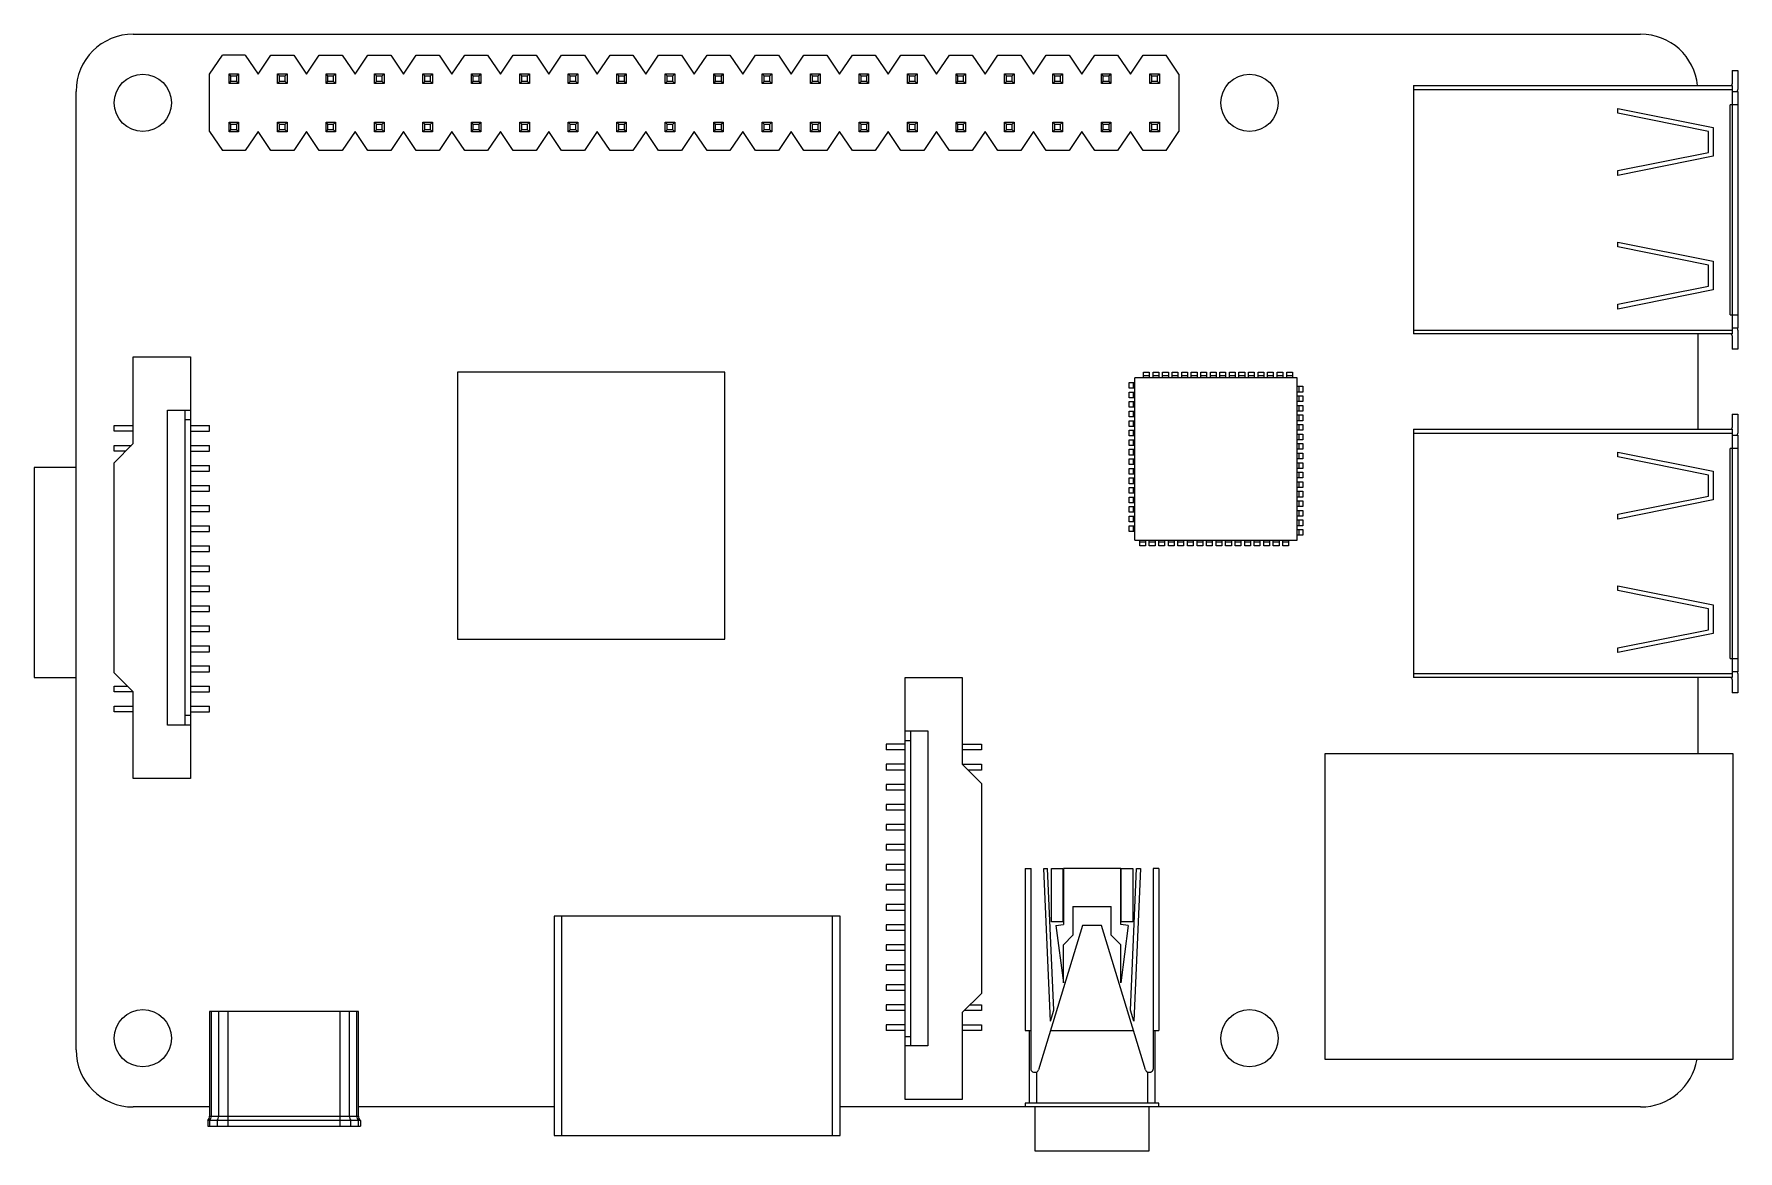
# Model space of a CAD drawing. Header units: millimetres. Extents: x -5.7 to 83.6, y -5.9 to 52.6.
import ezdxf

# ---------------------------------------------------------------- set-up
doc = ezdxf.new("R2010")
doc.units = ezdxf.units.MM

msp = doc.modelspace()

# ---------------------------------------------------------------- linework, layer by layer
at = {"color": 7, "linetype": 'Continuous', "lineweight": 15}
for p, q in [((-0.5, 52.6), (78.5, 52.6)), ((3.5, 50.5), (4.17, 51.5)), ((5.37, 51.5), (4.17, 51.5)), ((5.37, 51.5), (6.04, 50.5)), ((6.04, 50.5), (6.71, 51.5)), ((6.71, 51.5), (7.91, 51.5)), ((7.91, 51.5), (8.58, 50.5)), ((8.58, 50.5), (9.25, 51.5)), ((9.25, 51.5), (10.45, 51.5)), ((10.45, 51.5), (11.12, 50.5)), ((11.12, 50.5), (11.79, 51.5)), ((11.79, 51.5), (12.99, 51.5)), ((12.99, 51.5), (13.66, 50.5)), ((13.66, 50.5), (14.33, 51.5)), ((14.33, 51.5), (15.53, 51.5)), ((15.53, 51.5), (16.2, 50.5)), ((16.2, 50.5), (16.87, 51.5)), ((16.87, 51.5), (18.07, 51.5)), ((18.07, 51.5), (18.74, 50.5)), ((18.74, 50.5), (19.41, 51.5)), ((19.41, 51.5), (20.61, 51.5)), ((20.61, 51.5), (21.28, 50.5)), ((21.28, 50.5), (21.95, 51.5)), ((21.95, 51.5), (23.15, 51.5)), ((23.15, 51.5), (23.82, 50.5)), ((23.82, 50.5), (24.49, 51.5)), ((24.49, 51.5), (25.69, 51.5)), ((25.69, 51.5), (26.36, 50.5)), ((26.36, 50.5), (27.03, 51.5)), ((27.03, 51.5), (28.23, 51.5)), ((28.23, 51.5), (28.9, 50.5)), ((28.9, 50.5), (29.57, 51.5)), ((29.57, 51.5), (30.77, 51.5)), ((30.77, 51.5), (31.44, 50.5)), ((31.44, 50.5), (32.11, 51.5)), ((32.11, 51.5), (33.31, 51.5)), ((33.31, 51.5), (33.98, 50.5)), ((33.98, 50.5), (34.65, 51.5)), ((34.65, 51.5), (35.85, 51.5)), ((35.85, 51.5), (36.52, 50.5)), ((36.52, 50.5), (37.19, 51.5)), ((37.19, 51.5), (38.39, 51.5)), ((38.39, 51.5), (39.06, 50.5)), ((39.06, 50.5), (39.73, 51.5)), ((39.73, 51.5), (40.93, 51.5)), ((40.93, 51.5), (41.6, 50.5)), ((41.6, 50.5), (42.27, 51.5)), ((42.27, 51.5), (43.47, 51.5)), ((43.47, 51.5), (44.14, 50.5)), ((44.14, 50.5), (44.81, 51.5)), ((44.81, 51.5), (46.01, 51.5)), ((46.01, 51.5), (46.68, 50.5)), ((46.68, 50.5), (47.35, 51.5)), ((47.35, 51.5), (48.55, 51.5)), ((48.55, 51.5), (49.22, 50.5)), ((49.22, 50.5), (49.89, 51.5)), ((49.89, 51.5), (51.09, 51.5)), ((51.09, 51.5), (51.76, 50.5)), ((51.76, 50.5), (52.43, 51.5)), ((52.43, 51.5), (53.63, 51.5)), ((54.3, 50.5), (53.63, 51.5)), ((3.5, 47.5), (3.5, 50.5)), ((4.62, 50.42), (4.52, 50.52)), ((4.52, 50.52), (5.02, 50.52)), ((4.52, 50.02), (4.52, 50.52)), ((4.52, 50.02), (4.62, 50.12)), ((5.02, 50.02), (4.52, 50.02)), ((4.62, 50.12), (4.62, 50.42)), ((4.62, 50.42), (4.92, 50.42)), ((4.92, 50.12), (4.62, 50.12)), ((4.92, 50.42), (5.02, 50.52)), ((4.92, 50.12), (4.92, 50.42)), ((5.02, 50.02), (4.92, 50.12)), ((5.02, 50.52), (5.02, 50.02)), ((7.16, 50.42), (7.06, 50.52)), ((7.06, 50.52), (7.56, 50.52)), ((7.06, 50.02), (7.06, 50.52)), ((7.06, 50.02), (7.16, 50.12)), ((7.56, 50.02), (7.06, 50.02)), ((7.16, 50.42), (7.46, 50.42)), ((7.16, 50.12), (7.16, 50.42)), ((7.46, 50.12), (7.16, 50.12)), ((7.46, 50.42), (7.56, 50.52)), ((7.46, 50.12), (7.46, 50.42)), ((7.56, 50.02), (7.46, 50.12)), ((7.56, 50.52), (7.56, 50.02)), ((9.7, 50.42), (9.6, 50.52)), ((9.6, 50.52), (10.1, 50.52)), ((9.6, 50.02), (9.6, 50.52)), ((9.6, 50.02), (9.7, 50.12)), ((10.1, 50.02), (9.6, 50.02)), ((9.7, 50.12), (9.7, 50.42)), ((9.7, 50.42), (10, 50.42)), ((10, 50.12), (9.7, 50.12)), ((10, 50.42), (10.1, 50.52)), ((10, 50.12), (10, 50.42)), ((10.1, 50.02), (10, 50.12)), ((10.1, 50.52), (10.1, 50.02)), ((12.24, 50.42), (12.14, 50.52)), ((12.14, 50.02), (12.14, 50.52)), ((12.14, 50.52), (12.64, 50.52)), ((12.14, 50.02), (12.24, 50.12)), ((12.64, 50.02), (12.14, 50.02)), ((12.24, 50.12), (12.24, 50.42)), ((12.24, 50.42), (12.54, 50.42)), ((12.54, 50.12), (12.24, 50.12)), ((12.54, 50.42), (12.64, 50.52)), ((12.54, 50.12), (12.54, 50.42)), ((12.64, 50.02), (12.54, 50.12)), ((12.64, 50.52), (12.64, 50.02)), ((14.78, 50.42), (14.68, 50.52)), ((14.68, 50.52), (15.18, 50.52)), ((14.68, 50.02), (14.68, 50.52)), ((14.68, 50.02), (14.78, 50.12)), ((15.18, 50.02), (14.68, 50.02)), ((14.78, 50.42), (15.08, 50.42)), ((14.78, 50.12), (14.78, 50.42)), ((15.08, 50.12), (14.78, 50.12)), ((15.08, 50.42), (15.18, 50.52)), ((15.08, 50.12), (15.08, 50.42)), ((15.18, 50.02), (15.08, 50.12)), ((15.18, 50.52), (15.18, 50.02)), ((17.32, 50.42), (17.22, 50.52)), ((17.22, 50.02), (17.22, 50.52)), ((17.22, 50.52), (17.72, 50.52)), ((17.22, 50.02), (17.32, 50.12)), ((17.72, 50.02), (17.22, 50.02)), ((17.32, 50.12), (17.32, 50.42)), ((17.32, 50.42), (17.62, 50.42)), ((17.62, 50.12), (17.32, 50.12)), ((17.62, 50.42), (17.72, 50.52)), ((17.62, 50.12), (17.62, 50.42)), ((17.72, 50.02), (17.62, 50.12)), ((17.72, 50.52), (17.72, 50.02)), ((19.86, 50.42), (19.76, 50.52)), ((19.76, 50.52), (20.26, 50.52)), ((19.76, 50.02), (19.76, 50.52)), ((19.76, 50.02), (19.86, 50.12)), ((20.26, 50.02), (19.76, 50.02)), ((19.86, 50.42), (20.16, 50.42)), ((19.86, 50.12), (19.86, 50.42)), ((20.16, 50.12), (19.86, 50.12)), ((20.16, 50.42), (20.26, 50.52)), ((20.16, 50.12), (20.16, 50.42)), ((20.26, 50.02), (20.16, 50.12)), ((20.26, 50.52), (20.26, 50.02)), ((22.4, 50.42), (22.3, 50.52)), ((22.3, 50.02), (22.3, 50.52)), ((22.3, 50.52), (22.8, 50.52)), ((22.3, 50.02), (22.4, 50.12)), ((22.8, 50.02), (22.3, 50.02)), ((22.4, 50.12), (22.4, 50.42)), ((22.4, 50.42), (22.7, 50.42)), ((22.7, 50.12), (22.4, 50.12)), ((22.7, 50.42), (22.8, 50.52)), ((22.7, 50.12), (22.7, 50.42)), ((22.8, 50.02), (22.7, 50.12)), ((22.8, 50.52), (22.8, 50.02)), ((24.94, 50.42), (24.84, 50.52)), ((24.84, 50.02), (24.84, 50.52)), ((24.84, 50.52), (25.34, 50.52)), ((24.84, 50.02), (24.94, 50.12)), ((25.34, 50.02), (24.84, 50.02)), ((24.94, 50.12), (24.94, 50.42)), ((24.94, 50.42), (25.24, 50.42)), ((25.24, 50.12), (24.94, 50.12)), ((25.24, 50.42), (25.34, 50.52)), ((25.24, 50.12), (25.24, 50.42)), ((25.34, 50.02), (25.24, 50.12)), ((25.34, 50.52), (25.34, 50.02)), ((27.48, 50.42), (27.38, 50.52)), ((27.38, 50.52), (27.88, 50.52)), ((27.38, 50.02), (27.38, 50.52)), ((27.38, 50.02), (27.48, 50.12)), ((27.88, 50.02), (27.38, 50.02)), ((27.48, 50.42), (27.78, 50.42)), ((27.48, 50.12), (27.48, 50.42)), ((27.78, 50.12), (27.48, 50.12)), ((27.78, 50.42), (27.88, 50.52)), ((27.78, 50.12), (27.78, 50.42)), ((27.88, 50.02), (27.78, 50.12)), ((27.88, 50.52), (27.88, 50.02)), ((30.02, 50.42), (29.92, 50.52)), ((29.92, 50.52), (30.42, 50.52)), ((29.92, 50.02), (29.92, 50.52)), ((29.92, 50.02), (30.02, 50.12)), ((30.42, 50.02), (29.92, 50.02)), ((30.02, 50.42), (30.32, 50.42)), ((30.02, 50.12), (30.02, 50.42)), ((30.32, 50.12), (30.02, 50.12)), ((30.32, 50.42), (30.42, 50.52)), ((30.32, 50.12), (30.32, 50.42)), ((30.42, 50.02), (30.32, 50.12)), ((30.42, 50.52), (30.42, 50.02)), ((32.56, 50.42), (32.46, 50.52)), ((32.46, 50.52), (32.96, 50.52)), ((32.46, 50.02), (32.46, 50.52)), ((32.46, 50.02), (32.56, 50.12)), ((32.96, 50.02), (32.46, 50.02)), ((32.56, 50.42), (32.86, 50.42)), ((32.56, 50.12), (32.56, 50.42)), ((32.86, 50.12), (32.56, 50.12)), ((32.86, 50.42), (32.96, 50.52)), ((32.86, 50.12), (32.86, 50.42)), ((32.96, 50.02), (32.86, 50.12)), ((32.96, 50.52), (32.96, 50.02)), ((35.1, 50.42), (35, 50.52)), ((35, 50.52), (35.5, 50.52)), ((35, 50.02), (35, 50.52)), ((35, 50.02), (35.1, 50.12)), ((35.5, 50.02), (35, 50.02)), ((35.1, 50.42), (35.4, 50.42)), ((35.1, 50.12), (35.1, 50.42)), ((35.4, 50.12), (35.1, 50.12)), ((35.4, 50.42), (35.5, 50.52)), ((35.4, 50.12), (35.4, 50.42)), ((35.5, 50.02), (35.4, 50.12)), ((35.5, 50.52), (35.5, 50.02)), ((37.64, 50.42), (37.54, 50.52)), ((37.54, 50.02), (37.54, 50.52)), ((37.54, 50.52), (38.04, 50.52)), ((37.54, 50.02), (37.64, 50.12)), ((38.04, 50.02), (37.54, 50.02)), ((37.64, 50.12), (37.64, 50.42)), ((37.64, 50.42), (37.94, 50.42)), ((37.94, 50.12), (37.64, 50.12)), ((37.94, 50.42), (38.04, 50.52)), ((37.94, 50.12), (37.94, 50.42)), ((38.04, 50.02), (37.94, 50.12)), ((38.04, 50.52), (38.04, 50.02)), ((40.18, 50.42), (40.08, 50.52)), ((40.08, 50.52), (40.58, 50.52)), ((40.08, 50.02), (40.08, 50.52)), ((40.08, 50.02), (40.18, 50.12)), ((40.58, 50.02), (40.08, 50.02)), ((40.18, 50.12), (40.18, 50.42)), ((40.18, 50.42), (40.48, 50.42)), ((40.48, 50.12), (40.18, 50.12)), ((40.48, 50.42), (40.58, 50.52)), ((40.48, 50.12), (40.48, 50.42)), ((40.58, 50.02), (40.48, 50.12)), ((40.58, 50.52), (40.58, 50.02)), ((42.72, 50.42), (42.62, 50.52)), ((42.62, 50.52), (43.12, 50.52)), ((42.62, 50.02), (42.62, 50.52)), ((42.62, 50.02), (42.72, 50.12)), ((43.12, 50.02), (42.62, 50.02)), ((42.72, 50.12), (42.72, 50.42)), ((42.72, 50.42), (43.02, 50.42)), ((43.02, 50.12), (42.72, 50.12)), ((43.02, 50.42), (43.12, 50.52)), ((43.02, 50.12), (43.02, 50.42)), ((43.12, 50.02), (43.02, 50.12)), ((43.12, 50.52), (43.12, 50.02)), ((45.26, 50.42), (45.16, 50.52)), ((45.16, 50.52), (45.66, 50.52)), ((45.16, 50.02), (45.16, 50.52)), ((45.16, 50.02), (45.26, 50.12)), ((45.66, 50.02), (45.16, 50.02)), ((45.26, 50.42), (45.56, 50.42)), ((45.26, 50.12), (45.26, 50.42)), ((45.56, 50.12), (45.26, 50.12)), ((45.56, 50.42), (45.66, 50.52)), ((45.56, 50.12), (45.56, 50.42)), ((45.66, 50.02), (45.56, 50.12)), ((45.66, 50.52), (45.66, 50.02)), ((47.8, 50.42), (47.7, 50.52)), ((47.7, 50.02), (47.7, 50.52)), ((47.7, 50.52), (48.2, 50.52)), ((47.7, 50.02), (47.8, 50.12)), ((48.2, 50.02), (47.7, 50.02)), ((47.8, 50.12), (47.8, 50.42)), ((47.8, 50.42), (48.1, 50.42)), ((48.1, 50.12), (47.8, 50.12)), ((48.1, 50.42), (48.2, 50.52)), ((48.1, 50.12), (48.1, 50.42)), ((48.2, 50.02), (48.1, 50.12)), ((48.2, 50.52), (48.2, 50.02)), ((50.34, 50.42), (50.24, 50.52)), ((50.24, 50.52), (50.74, 50.52)), ((50.24, 50.02), (50.24, 50.52)), ((50.24, 50.02), (50.34, 50.12)), ((50.74, 50.02), (50.24, 50.02)), ((50.34, 50.12), (50.34, 50.42)), ((50.34, 50.42), (50.64, 50.42)), ((50.64, 50.12), (50.34, 50.12)), ((50.64, 50.42), (50.74, 50.52)), ((50.64, 50.12), (50.64, 50.42)), ((50.74, 50.02), (50.64, 50.12)), ((50.74, 50.52), (50.74, 50.02)), ((52.88, 50.42), (52.78, 50.52)), ((52.78, 50.02), (52.78, 50.52)), ((52.78, 50.52), (53.28, 50.52)), ((52.78, 50.02), (52.88, 50.12)), ((53.28, 50.02), (52.78, 50.02)), ((52.88, 50.12), (52.88, 50.42)), ((52.88, 50.42), (53.18, 50.42)), ((53.18, 50.12), (52.88, 50.12)), ((53.18, 50.42), (53.28, 50.52)), ((53.18, 50.12), (53.18, 50.42)), ((53.28, 50.02), (53.18, 50.12)), ((53.28, 50.52), (53.28, 50.02)), ((54.3, 50.5), (54.3, 47.5)), ((83.3, 50.7), (83.3, 50)), ((83.3, 50.7), (83.6, 50.7)), ((83.6, 50.7), (83.6, 49.7)), ((-3.5, -0.6), (-3.5, 49.6)), ((66.6, 49.9), (66.6, 36.9)), ((66.6, 49.9), (83.3, 49.9)), ((66.6, 49.7), (83.3, 49.7)), ((83.3, 49.9), (83.3, 36.9)), ((83.3, 49.6), (83.6, 49.6)), ((83.6, 49.6), (83.6, 37.2)), ((77.3, 48.7), (82.3, 47.7)), ((77.3, 48.45), (77.3, 48.7)), ((82.05, 47.5), (77.3, 48.45)), ((83.6, 48.9), (83.2, 48.9)), ((83.2, 37.9), (83.2, 48.9)), ((3.5, 47.5), (4.17, 46.5)), ((4.62, 47.88), (4.52, 47.98)), ((4.52, 47.98), (5.02, 47.98)), ((4.52, 47.48), (4.52, 47.98)), ((4.52, 47.48), (4.62, 47.58)), ((5.02, 47.48), (4.52, 47.48)), ((4.62, 47.58), (4.62, 47.88)), ((4.62, 47.88), (4.92, 47.88)), ((4.92, 47.58), (4.62, 47.58)), ((4.92, 47.88), (5.02, 47.98)), ((4.92, 47.58), (4.92, 47.88)), ((5.02, 47.48), (4.92, 47.58)), ((5.02, 47.98), (5.02, 47.48)), ((6.04, 47.5), (5.37, 46.5)), ((6.71, 46.5), (6.04, 47.5)), ((7.16, 47.88), (7.06, 47.98)), ((7.06, 47.98), (7.56, 47.98)), ((7.06, 47.48), (7.06, 47.98)), ((7.06, 47.48), (7.16, 47.58)), ((7.56, 47.48), (7.06, 47.48)), ((7.16, 47.58), (7.16, 47.88)), ((7.16, 47.88), (7.46, 47.88)), ((7.46, 47.58), (7.16, 47.58)), ((7.46, 47.88), (7.56, 47.98)), ((7.46, 47.58), (7.46, 47.88)), ((7.56, 47.48), (7.46, 47.58)), ((7.56, 47.98), (7.56, 47.48)), ((8.58, 47.5), (7.91, 46.5)), ((9.25, 46.5), (8.58, 47.5)), ((9.7, 47.88), (9.6, 47.98)), ((9.6, 47.98), (10.1, 47.98)), ((9.6, 47.48), (9.6, 47.98)), ((9.6, 47.48), (9.7, 47.58)), ((10.1, 47.48), (9.6, 47.48)), ((9.7, 47.88), (10, 47.88)), ((9.7, 47.58), (9.7, 47.88)), ((10, 47.58), (9.7, 47.58)), ((10, 47.88), (10.1, 47.98)), ((10, 47.58), (10, 47.88)), ((10.1, 47.48), (10, 47.58)), ((10.1, 47.98), (10.1, 47.48)), ((11.12, 47.5), (10.45, 46.5)), ((11.79, 46.5), (11.12, 47.5)), ((12.14, 47.48), (12.14, 47.98)), ((12.24, 47.88), (12.14, 47.98)), ((12.14, 47.98), (12.64, 47.98)), ((12.14, 47.48), (12.24, 47.58)), ((12.64, 47.48), (12.14, 47.48)), ((12.24, 47.58), (12.24, 47.88)), ((12.24, 47.88), (12.54, 47.88)), ((12.54, 47.58), (12.24, 47.58)), ((12.54, 47.88), (12.64, 47.98)), ((12.54, 47.58), (12.54, 47.88)), ((12.64, 47.48), (12.54, 47.58)), ((12.64, 47.98), (12.64, 47.48)), ((13.66, 47.5), (12.99, 46.5)), ((14.33, 46.5), (13.66, 47.5)), ((14.68, 47.48), (14.68, 47.98)), ((14.78, 47.88), (14.68, 47.98)), ((14.68, 47.98), (15.18, 47.98)), ((14.68, 47.48), (14.78, 47.58)), ((15.18, 47.48), (14.68, 47.48)), ((14.78, 47.58), (14.78, 47.88)), ((14.78, 47.88), (15.08, 47.88)), ((15.08, 47.58), (14.78, 47.58)), ((15.08, 47.88), (15.18, 47.98)), ((15.08, 47.58), (15.08, 47.88)), ((15.18, 47.48), (15.08, 47.58)), ((15.18, 47.98), (15.18, 47.48)), ((16.2, 47.5), (15.53, 46.5)), ((16.87, 46.5), (16.2, 47.5)), ((17.22, 47.48), (17.22, 47.98)), ((17.32, 47.88), (17.22, 47.98)), ((17.22, 47.98), (17.72, 47.98)), ((17.22, 47.48), (17.32, 47.58)), ((17.72, 47.48), (17.22, 47.48)), ((17.32, 47.58), (17.32, 47.88)), ((17.32, 47.88), (17.62, 47.88)), ((17.62, 47.58), (17.32, 47.58)), ((17.62, 47.88), (17.72, 47.98)), ((17.62, 47.58), (17.62, 47.88)), ((17.72, 47.48), (17.62, 47.58)), ((17.72, 47.98), (17.72, 47.48)), ((18.74, 47.5), (18.07, 46.5)), ((19.41, 46.5), (18.74, 47.5)), ((19.86, 47.88), (19.76, 47.98)), ((19.76, 47.98), (20.26, 47.98)), ((19.76, 47.48), (19.76, 47.98)), ((19.76, 47.48), (19.86, 47.58)), ((20.26, 47.48), (19.76, 47.48)), ((19.86, 47.58), (19.86, 47.88)), ((19.86, 47.88), (20.16, 47.88)), ((20.16, 47.58), (19.86, 47.58)), ((20.16, 47.88), (20.26, 47.98)), ((20.16, 47.58), (20.16, 47.88)), ((20.26, 47.48), (20.16, 47.58)), ((20.26, 47.98), (20.26, 47.48)), ((21.28, 47.5), (20.61, 46.5)), ((21.95, 46.5), (21.28, 47.5)), ((22.3, 47.48), (22.3, 47.98)), ((22.4, 47.88), (22.3, 47.98)), ((22.3, 47.98), (22.8, 47.98)), ((22.3, 47.48), (22.4, 47.58)), ((22.8, 47.48), (22.3, 47.48)), ((22.4, 47.58), (22.4, 47.88)), ((22.4, 47.88), (22.7, 47.88)), ((22.7, 47.58), (22.4, 47.58)), ((22.7, 47.88), (22.8, 47.98)), ((22.7, 47.58), (22.7, 47.88)), ((22.8, 47.48), (22.7, 47.58)), ((22.8, 47.98), (22.8, 47.48)), ((23.82, 47.5), (23.15, 46.5)), ((24.49, 46.5), (23.82, 47.5)), ((24.84, 47.48), (24.84, 47.98)), ((24.94, 47.88), (24.84, 47.98)), ((24.84, 47.98), (25.34, 47.98)), ((24.84, 47.48), (24.94, 47.58)), ((25.34, 47.48), (24.84, 47.48)), ((24.94, 47.58), (24.94, 47.88)), ((24.94, 47.88), (25.24, 47.88)), ((25.24, 47.58), (24.94, 47.58)), ((25.24, 47.88), (25.34, 47.98)), ((25.24, 47.58), (25.24, 47.88)), ((25.34, 47.48), (25.24, 47.58)), ((25.34, 47.98), (25.34, 47.48)), ((26.36, 47.5), (25.69, 46.5)), ((27.03, 46.5), (26.36, 47.5)), ((27.48, 47.88), (27.38, 47.98)), ((27.38, 47.98), (27.88, 47.98)), ((27.38, 47.48), (27.38, 47.98)), ((27.38, 47.48), (27.48, 47.58)), ((27.88, 47.48), (27.38, 47.48)), ((27.48, 47.58), (27.48, 47.88)), ((27.48, 47.88), (27.78, 47.88)), ((27.78, 47.58), (27.48, 47.58)), ((27.78, 47.88), (27.88, 47.98)), ((27.78, 47.58), (27.78, 47.88)), ((27.88, 47.48), (27.78, 47.58)), ((27.88, 47.98), (27.88, 47.48)), ((28.9, 47.5), (28.23, 46.5)), ((29.57, 46.5), (28.9, 47.5)), ((29.92, 47.48), (29.92, 47.98)), ((30.02, 47.88), (29.92, 47.98)), ((29.92, 47.98), (30.42, 47.98)), ((29.92, 47.48), (30.02, 47.58)), ((30.42, 47.48), (29.92, 47.48)), ((30.02, 47.58), (30.02, 47.88)), ((30.02, 47.88), (30.32, 47.88)), ((30.32, 47.58), (30.02, 47.58)), ((30.32, 47.88), (30.42, 47.98)), ((30.32, 47.58), (30.32, 47.88)), ((30.42, 47.48), (30.32, 47.58)), ((30.42, 47.98), (30.42, 47.48)), ((31.44, 47.5), (30.77, 46.5)), ((32.11, 46.5), (31.44, 47.5)), ((32.56, 47.88), (32.46, 47.98)), ((32.46, 47.98), (32.96, 47.98)), ((32.46, 47.48), (32.46, 47.98)), ((32.46, 47.48), (32.56, 47.58)), ((32.96, 47.48), (32.46, 47.48)), ((32.56, 47.88), (32.86, 47.88)), ((32.56, 47.58), (32.56, 47.88)), ((32.86, 47.58), (32.56, 47.58)), ((32.86, 47.88), (32.96, 47.98)), ((32.86, 47.58), (32.86, 47.88)), ((32.96, 47.48), (32.86, 47.58)), ((32.96, 47.98), (32.96, 47.48)), ((33.98, 47.5), (33.31, 46.5)), ((34.65, 46.5), (33.98, 47.5)), ((35, 47.48), (35, 47.98)), ((35.1, 47.88), (35, 47.98)), ((35, 47.98), (35.5, 47.98)), ((35, 47.48), (35.1, 47.58)), ((35.5, 47.48), (35, 47.48)), ((35.1, 47.58), (35.1, 47.88)), ((35.1, 47.88), (35.4, 47.88)), ((35.4, 47.58), (35.1, 47.58)), ((35.4, 47.88), (35.5, 47.98)), ((35.4, 47.58), (35.4, 47.88)), ((35.5, 47.48), (35.4, 47.58)), ((35.5, 47.98), (35.5, 47.48)), ((36.52, 47.5), (35.85, 46.5)), ((37.19, 46.5), (36.52, 47.5)), ((37.54, 47.48), (37.54, 47.98)), ((37.64, 47.88), (37.54, 47.98)), ((37.54, 47.98), (38.04, 47.98)), ((37.54, 47.48), (37.64, 47.58)), ((38.04, 47.48), (37.54, 47.48)), ((37.64, 47.58), (37.64, 47.88)), ((37.64, 47.88), (37.94, 47.88)), ((37.94, 47.58), (37.64, 47.58)), ((37.94, 47.88), (38.04, 47.98)), ((37.94, 47.58), (37.94, 47.88)), ((38.04, 47.48), (37.94, 47.58)), ((38.04, 47.98), (38.04, 47.48)), ((39.06, 47.5), (38.39, 46.5)), ((39.73, 46.5), (39.06, 47.5)), ((40.08, 47.48), (40.08, 47.98)), ((40.18, 47.88), (40.08, 47.98)), ((40.08, 47.98), (40.58, 47.98)), ((40.08, 47.48), (40.18, 47.58)), ((40.58, 47.48), (40.08, 47.48)), ((40.18, 47.58), (40.18, 47.88)), ((40.18, 47.88), (40.48, 47.88)), ((40.48, 47.58), (40.18, 47.58)), ((40.48, 47.88), (40.58, 47.98)), ((40.48, 47.58), (40.48, 47.88)), ((40.58, 47.48), (40.48, 47.58)), ((40.58, 47.98), (40.58, 47.48)), ((41.6, 47.5), (40.93, 46.5)), ((42.27, 46.5), (41.6, 47.5)), ((42.62, 47.48), (42.62, 47.98)), ((42.72, 47.88), (42.62, 47.98)), ((42.62, 47.98), (43.12, 47.98)), ((42.62, 47.48), (42.72, 47.58)), ((43.12, 47.48), (42.62, 47.48)), ((42.72, 47.58), (42.72, 47.88)), ((42.72, 47.88), (43.02, 47.88)), ((43.02, 47.58), (42.72, 47.58)), ((43.02, 47.88), (43.12, 47.98)), ((43.02, 47.58), (43.02, 47.88)), ((43.12, 47.48), (43.02, 47.58)), ((43.12, 47.98), (43.12, 47.48)), ((44.14, 47.5), (43.47, 46.5)), ((44.81, 46.5), (44.14, 47.5)), ((45.26, 47.88), (45.16, 47.98)), ((45.16, 47.98), (45.66, 47.98)), ((45.16, 47.48), (45.16, 47.98)), ((45.16, 47.48), (45.26, 47.58)), ((45.66, 47.48), (45.16, 47.48)), ((45.26, 47.58), (45.26, 47.88)), ((45.26, 47.88), (45.56, 47.88)), ((45.56, 47.58), (45.26, 47.58)), ((45.56, 47.88), (45.66, 47.98)), ((45.56, 47.58), (45.56, 47.88)), ((45.66, 47.48), (45.56, 47.58)), ((45.66, 47.98), (45.66, 47.48)), ((46.68, 47.5), (46.01, 46.5)), ((47.35, 46.5), (46.68, 47.5)), ((47.8, 47.88), (47.7, 47.98)), ((47.7, 47.98), (48.2, 47.98)), ((47.7, 47.48), (47.7, 47.98)), ((47.7, 47.48), (47.8, 47.58)), ((48.2, 47.48), (47.7, 47.48)), ((47.8, 47.88), (48.1, 47.88)), ((47.8, 47.58), (47.8, 47.88)), ((48.1, 47.58), (47.8, 47.58)), ((48.1, 47.88), (48.2, 47.98)), ((48.1, 47.58), (48.1, 47.88)), ((48.2, 47.48), (48.1, 47.58)), ((48.2, 47.98), (48.2, 47.48)), ((49.22, 47.5), (48.55, 46.5)), ((49.89, 46.5), (49.22, 47.5)), ((50.24, 47.48), (50.24, 47.98)), ((50.34, 47.88), (50.24, 47.98)), ((50.24, 47.98), (50.74, 47.98)), ((50.24, 47.48), (50.34, 47.58)), ((50.74, 47.48), (50.24, 47.48)), ((50.34, 47.58), (50.34, 47.88)), ((50.34, 47.88), (50.64, 47.88)), ((50.64, 47.58), (50.34, 47.58)), ((50.64, 47.88), (50.74, 47.98)), ((50.64, 47.58), (50.64, 47.88)), ((50.74, 47.48), (50.64, 47.58)), ((50.74, 47.98), (50.74, 47.48)), ((51.76, 47.5), (51.09, 46.5)), ((52.43, 46.5), (51.76, 47.5)), ((52.78, 47.48), (52.78, 47.98)), ((52.88, 47.88), (52.78, 47.98)), ((52.78, 47.98), (53.28, 47.98)), ((52.78, 47.48), (52.88, 47.58)), ((53.28, 47.48), (52.78, 47.48)), ((52.88, 47.58), (52.88, 47.88)), ((52.88, 47.88), (53.18, 47.88)), ((53.18, 47.58), (52.88, 47.58)), ((53.18, 47.88), (53.28, 47.98)), ((53.18, 47.58), (53.18, 47.88)), ((53.28, 47.48), (53.18, 47.58)), ((53.28, 47.98), (53.28, 47.48)), ((53.63, 46.5), (54.3, 47.5)), ((82.05, 46.4), (82.05, 47.5)), ((82.3, 47.7), (82.3, 46.2)), ((5.37, 46.5), (4.17, 46.5)), ((7.91, 46.5), (6.71, 46.5)), ((10.45, 46.5), (9.25, 46.5)), ((12.99, 46.5), (11.79, 46.5)), ((15.53, 46.5), (14.33, 46.5)), ((18.07, 46.5), (16.87, 46.5)), ((20.61, 46.5), (19.41, 46.5)), ((23.15, 46.5), (21.95, 46.5)), ((25.69, 46.5), (24.49, 46.5)), ((28.23, 46.5), (27.03, 46.5)), ((30.77, 46.5), (29.57, 46.5)), ((33.31, 46.5), (32.11, 46.5)), ((35.85, 46.5), (34.65, 46.5)), ((38.39, 46.5), (37.19, 46.5)), ((40.93, 46.5), (39.73, 46.5)), ((43.47, 46.5), (42.27, 46.5)), ((46.01, 46.5), (44.81, 46.5)), ((48.55, 46.5), (47.35, 46.5)), ((51.09, 46.5), (49.89, 46.5)), ((53.63, 46.5), (52.43, 46.5)), ((77.3, 45.45), (82.05, 46.4)), ((82.3, 46.2), (77.3, 45.2)), ((77.3, 45.2), (77.3, 45.45)), ((77.3, 41.7), (82.3, 40.7)), ((77.3, 41.45), (77.3, 41.7)), ((82.05, 40.5), (77.3, 41.45)), ((82.05, 39.4), (82.05, 40.5)), ((82.3, 40.7), (82.3, 39.2)), ((77.3, 38.45), (82.05, 39.4)), ((82.3, 39.2), (77.3, 38.2)), ((77.3, 38.2), (77.3, 38.45)), ((83.2, 37.9), (83.6, 37.9)), ((66.6, 37.1), (83.3, 37.1)), ((83.3, 36.9), (66.6, 36.9)), ((81.5, 36.9), (81.5, 31.9)), ((83.6, 37.2), (83.3, 37.2)), ((83.3, 36.8), (83.3, 36.1)), ((83.6, 37.1), (83.6, 36.1)), ((83.6, 36.1), (83.3, 36.1)), ((-0.5, 35.7), (2.5, 35.7)), ((-0.5, 31.15), (-0.5, 35.7)), ((2.5, 35.7), (2.5, 13.6)), ((16.5, 34.9), (16.5, 20.9)), ((30.5, 34.9), (16.5, 34.9)), ((30.5, 20.9), (30.5, 34.9)), ((52.45, 34.6), (52.45, 34.9)), ((52.45, 34.9), (52.75, 34.9)), ((52.75, 34.9), (52.75, 34.6)), ((52.95, 34.6), (52.95, 34.9)), ((52.95, 34.9), (53.25, 34.9)), ((53.25, 34.9), (53.25, 34.6)), ((53.45, 34.6), (53.45, 34.9)), ((53.45, 34.9), (53.75, 34.9)), ((53.75, 34.9), (53.75, 34.6)), ((53.95, 34.6), (53.95, 34.9)), ((53.95, 34.9), (54.25, 34.9)), ((54.25, 34.9), (54.25, 34.6)), ((54.45, 34.6), (54.45, 34.9)), ((54.45, 34.9), (54.75, 34.9)), ((54.75, 34.9), (54.75, 34.6)), ((54.95, 34.6), (54.95, 34.9)), ((54.95, 34.9), (55.25, 34.9)), ((55.25, 34.9), (55.25, 34.6)), ((55.45, 34.6), (55.45, 34.9)), ((55.45, 34.9), (55.75, 34.9)), ((55.75, 34.9), (55.75, 34.6)), ((55.95, 34.6), (55.95, 34.9)), ((55.95, 34.9), (56.25, 34.9)), ((56.25, 34.9), (56.25, 34.6)), ((56.45, 34.6), (56.45, 34.9)), ((56.45, 34.9), (56.75, 34.9)), ((56.75, 34.9), (56.75, 34.6)), ((56.95, 34.9), (57.25, 34.9)), ((56.95, 34.6), (56.95, 34.9)), ((57.25, 34.9), (57.25, 34.6)), ((57.45, 34.6), (57.45, 34.9)), ((57.45, 34.9), (57.75, 34.9)), ((57.75, 34.9), (57.75, 34.6)), ((57.95, 34.6), (57.95, 34.9)), ((57.95, 34.9), (58.25, 34.9)), ((58.25, 34.9), (58.25, 34.6)), ((58.45, 34.6), (58.45, 34.9)), ((58.45, 34.9), (58.75, 34.9)), ((58.75, 34.9), (58.75, 34.6)), ((58.95, 34.9), (59.25, 34.9)), ((58.95, 34.6), (58.95, 34.9)), ((59.25, 34.9), (59.25, 34.6)), ((59.45, 34.6), (59.45, 34.9)), ((59.45, 34.9), (59.75, 34.9)), ((59.75, 34.9), (59.75, 34.6)), ((59.95, 34.6), (59.95, 34.9)), ((59.95, 34.9), (60.25, 34.9)), ((60.25, 34.9), (60.25, 34.6)), ((51.7, 34.35), (52, 34.35)), ((51.7, 34.05), (51.7, 34.35)), ((52, 34.05), (51.7, 34.05)), ((51.9, 34.35), (51.9, 34.05)), ((52, 26.1), (52, 34.6)), ((60.5, 34.6), (52, 34.6)), ((52.75, 34.7), (52.45, 34.7)), ((53.25, 34.7), (52.95, 34.7)), ((53.75, 34.7), (53.45, 34.7)), ((54.25, 34.7), (53.95, 34.7)), ((54.75, 34.7), (54.45, 34.7)), ((55.25, 34.7), (54.95, 34.7)), ((55.75, 34.7), (55.45, 34.7)), ((56.25, 34.7), (55.95, 34.7)), ((56.75, 34.7), (56.45, 34.7)), ((57.25, 34.7), (56.95, 34.7)), ((57.75, 34.7), (57.45, 34.7)), ((58.25, 34.7), (57.95, 34.7)), ((58.75, 34.7), (58.45, 34.7)), ((59.25, 34.7), (58.95, 34.7)), ((59.75, 34.7), (59.45, 34.7)), ((60.25, 34.7), (59.95, 34.7)), ((60.5, 26.1), (60.5, 34.6)), ((60.5, 34.15), (60.8, 34.15)), ((60.6, 33.85), (60.6, 34.15)), ((60.8, 34.15), (60.8, 33.85)), ((51.7, 33.85), (52, 33.85)), ((51.7, 33.55), (51.7, 33.85)), ((52, 33.55), (51.7, 33.55)), ((51.7, 33.05), (51.7, 33.35)), ((51.7, 33.35), (52, 33.35)), ((52, 33.05), (51.7, 33.05)), ((51.9, 33.85), (51.9, 33.55)), ((51.9, 33.35), (51.9, 33.05)), ((60.8, 33.85), (60.5, 33.85)), ((60.5, 33.65), (60.8, 33.65)), ((60.8, 33.35), (60.5, 33.35)), ((60.5, 33.15), (60.8, 33.15)), ((60.6, 33.35), (60.6, 33.65)), ((60.6, 32.85), (60.6, 33.15)), ((60.8, 33.65), (60.8, 33.35)), ((60.8, 33.15), (60.8, 32.85)), ((1.3, 32.9), (2.5, 32.9)), ((1.3, 16.4), (1.3, 32.9)), ((2.2, 32.9), (2.2, 16.4)), ((2.5, 32.4), (2.2, 32.4)), ((51.7, 32.55), (51.7, 32.85)), ((51.7, 32.85), (52, 32.85)), ((52, 32.55), (51.7, 32.55)), ((51.7, 32.35), (52, 32.35)), ((51.7, 32.05), (51.7, 32.35)), ((51.9, 32.85), (51.9, 32.55)), ((51.9, 32.35), (51.9, 32.05)), ((60.8, 32.85), (60.5, 32.85)), ((60.5, 32.65), (60.8, 32.65)), ((60.8, 32.35), (60.5, 32.35)), ((60.5, 32.15), (60.8, 32.15)), ((60.6, 32.35), (60.6, 32.65)), ((60.6, 31.85), (60.6, 32.15)), ((60.8, 32.65), (60.8, 32.35)), ((60.8, 32.15), (60.8, 31.85)), ((83.3, 32.7), (83.3, 32)), ((83.3, 32.7), (83.6, 32.7)), ((83.6, 32.7), (83.6, 31.7)), ((-1.5, 32.1), (-0.5, 32.1)), ((-1.5, 31.8), (-1.5, 32.1)), ((-0.5, 31.8), (-1.5, 31.8)), ((2.5, 32.1), (3.5, 32.1)), ((2.5, 31.8), (3.5, 31.8)), ((3.5, 31.8), (3.5, 32.1)), ((52, 32.05), (51.7, 32.05)), ((51.7, 31.55), (51.7, 31.85)), ((51.7, 31.85), (52, 31.85)), ((52, 31.55), (51.7, 31.55)), ((51.7, 31.35), (52, 31.35)), ((51.7, 31.05), (51.7, 31.35)), ((51.9, 31.85), (51.9, 31.55)), ((51.9, 31.35), (51.9, 31.05)), ((60.8, 31.85), (60.5, 31.85)), ((60.5, 31.65), (60.8, 31.65)), ((60.8, 31.35), (60.5, 31.35)), ((60.6, 31.35), (60.6, 31.65)), ((60.8, 31.65), (60.8, 31.35)), ((66.6, 31.9), (66.6, 18.9)), ((66.6, 31.9), (83.3, 31.9)), ((66.6, 31.7), (83.3, 31.7)), ((83.3, 31.9), (83.3, 18.9)), ((83.3, 31.6), (83.6, 31.6)), ((83.6, 31.6), (83.6, 19.2)), ((-1.5, 30.15), (-0.5, 31.15)), ((-1.5, 31.05), (-0.6, 31.05)), ((-1.5, 30.75), (-1.5, 31.05)), ((-0.9, 30.75), (-1.5, 30.75)), ((2.5, 31.05), (3.5, 31.05)), ((2.5, 30.75), (3.5, 30.75)), ((3.5, 30.75), (3.5, 31.05)), ((52, 31.05), (51.7, 31.05)), ((51.7, 30.85), (52, 30.85)), ((51.7, 30.55), (51.7, 30.85)), ((52, 30.55), (51.7, 30.55)), ((51.9, 30.85), (51.9, 30.55)), ((60.5, 31.15), (60.8, 31.15)), ((60.8, 30.85), (60.5, 30.85)), ((60.5, 30.65), (60.8, 30.65)), ((60.6, 30.85), (60.6, 31.15)), ((60.6, 30.35), (60.6, 30.65)), ((60.8, 31.15), (60.8, 30.85)), ((60.8, 30.65), (60.8, 30.35)), ((77.3, 30.7), (82.3, 29.7)), ((77.3, 30.45), (77.3, 30.7)), ((82.05, 29.5), (77.3, 30.45)), ((83.6, 30.9), (83.2, 30.9)), ((83.2, 19.9), (83.2, 30.9)), ((-3.5, 29.9), (-5.7, 29.9)), ((-5.7, 29.9), (-5.7, 18.9)), ((-1.5, 19.15), (-1.5, 30.15)), ((2.5, 30), (3.5, 30)), ((2.5, 29.7), (3.5, 29.7)), ((3.5, 29.7), (3.5, 30)), ((51.7, 30.35), (52, 30.35)), ((51.7, 30.05), (51.7, 30.35)), ((52, 30.05), (51.7, 30.05)), ((51.7, 29.85), (52, 29.85)), ((51.7, 29.55), (51.7, 29.85)), ((52, 29.55), (51.7, 29.55)), ((51.9, 30.35), (51.9, 30.05)), ((51.9, 29.85), (51.9, 29.55)), ((60.8, 30.35), (60.5, 30.35)), ((60.5, 30.15), (60.8, 30.15)), ((60.8, 29.85), (60.5, 29.85)), ((60.5, 29.65), (60.8, 29.65)), ((60.6, 29.85), (60.6, 30.15)), ((60.6, 29.35), (60.6, 29.65)), ((60.8, 30.15), (60.8, 29.85)), ((60.8, 29.65), (60.8, 29.35)), ((82.05, 28.4), (82.05, 29.5)), ((82.3, 29.7), (82.3, 28.2)), ((2.5, 28.95), (3.5, 28.95)), ((2.5, 28.65), (3.5, 28.65)), ((3.5, 28.65), (3.5, 28.95)), ((51.7, 29.35), (52, 29.35)), ((51.7, 29.05), (51.7, 29.35)), ((52, 29.05), (51.7, 29.05)), ((51.7, 28.85), (52, 28.85)), ((51.7, 28.55), (51.7, 28.85)), ((51.9, 29.35), (51.9, 29.05)), ((51.9, 28.85), (51.9, 28.55)), ((60.8, 29.35), (60.5, 29.35)), ((60.5, 29.15), (60.8, 29.15)), ((60.8, 28.85), (60.5, 28.85)), ((60.5, 28.65), (60.8, 28.65)), ((60.6, 28.85), (60.6, 29.15)), ((60.6, 28.35), (60.6, 28.65)), ((60.8, 29.15), (60.8, 28.85)), ((60.8, 28.65), (60.8, 28.35)), ((2.5, 27.9), (3.5, 27.9)), ((3.5, 27.6), (3.5, 27.9)), ((52, 28.55), (51.7, 28.55)), ((51.7, 28.05), (51.7, 28.35)), ((51.7, 28.35), (52, 28.35)), ((52, 28.05), (51.7, 28.05)), ((51.7, 27.85), (52, 27.85)), ((51.7, 27.55), (51.7, 27.85)), ((51.9, 28.35), (51.9, 28.05)), ((51.9, 27.85), (51.9, 27.55)), ((60.8, 28.35), (60.5, 28.35)), ((60.5, 28.15), (60.8, 28.15)), ((60.8, 27.85), (60.5, 27.85)), ((60.6, 27.85), (60.6, 28.15)), ((60.8, 28.15), (60.8, 27.85)), ((77.3, 27.45), (82.05, 28.4)), ((82.3, 28.2), (77.3, 27.2)), ((2.5, 27.6), (3.5, 27.6)), ((2.5, 26.85), (3.5, 26.85)), ((3.5, 26.55), (3.5, 26.85)), ((52, 27.55), (51.7, 27.55)), ((51.7, 27.35), (52, 27.35)), ((51.7, 27.05), (51.7, 27.35)), ((52, 27.05), (51.7, 27.05)), ((51.7, 26.85), (52, 26.85)), ((51.7, 26.55), (51.7, 26.85)), ((51.9, 27.35), (51.9, 27.05)), ((51.9, 26.85), (51.9, 26.55)), ((60.5, 27.65), (60.8, 27.65)), ((60.8, 27.35), (60.5, 27.35)), ((60.5, 27.15), (60.8, 27.15)), ((60.8, 26.85), (60.5, 26.85)), ((60.6, 27.35), (60.6, 27.65)), ((60.6, 26.85), (60.6, 27.15)), ((60.8, 27.65), (60.8, 27.35)), ((60.8, 27.15), (60.8, 26.85)), ((77.3, 27.2), (77.3, 27.45)), ((2.5, 26.55), (3.5, 26.55)), ((52, 26.55), (51.7, 26.55)), ((52, 26.1), (60.5, 26.1)), ((52.25, 25.8), (52.25, 26.1)), ((52.25, 26), (52.55, 26)), ((52.55, 26.1), (52.55, 25.8)), ((52.75, 25.8), (52.75, 26.1)), ((52.75, 26), (53.05, 26)), ((53.05, 26.1), (53.05, 25.8)), ((53.25, 25.8), (53.25, 26.1)), ((53.25, 26), (53.55, 26)), ((53.55, 26.1), (53.55, 25.8)), ((53.75, 25.8), (53.75, 26.1)), ((53.75, 26), (54.05, 26)), ((54.05, 26.1), (54.05, 25.8)), ((54.25, 25.8), (54.25, 26.1)), ((54.25, 26), (54.55, 26)), ((54.55, 26.1), (54.55, 25.8)), ((54.75, 25.8), (54.75, 26.1)), ((54.75, 26), (55.05, 26)), ((55.05, 26.1), (55.05, 25.8)), ((55.25, 25.8), (55.25, 26.1)), ((55.25, 26), (55.55, 26)), ((55.55, 26.1), (55.55, 25.8)), ((55.75, 25.8), (55.75, 26.1)), ((55.75, 26), (56.05, 26)), ((56.05, 26.1), (56.05, 25.8)), ((56.25, 25.8), (56.25, 26.1)), ((56.25, 26), (56.55, 26)), ((56.55, 26.1), (56.55, 25.8)), ((56.75, 25.8), (56.75, 26.1)), ((56.75, 26), (57.05, 26)), ((57.05, 26.1), (57.05, 25.8)), ((57.25, 25.8), (57.25, 26.1)), ((57.25, 26), (57.55, 26)), ((57.55, 26.1), (57.55, 25.8)), ((57.75, 25.8), (57.75, 26.1)), ((57.75, 26), (58.05, 26)), ((58.05, 26.1), (58.05, 25.8)), ((58.25, 25.8), (58.25, 26.1)), ((58.25, 26), (58.55, 26)), ((58.55, 26.1), (58.55, 25.8)), ((58.75, 25.8), (58.75, 26.1)), ((58.75, 26), (59.05, 26)), ((59.05, 26.1), (59.05, 25.8)), ((59.25, 25.8), (59.25, 26.1)), ((59.25, 26), (59.55, 26)), ((59.55, 26.1), (59.55, 25.8)), ((59.75, 25.8), (59.75, 26.1)), ((59.75, 26), (60.05, 26)), ((60.05, 26.1), (60.05, 25.8)), ((60.5, 26.65), (60.8, 26.65)), ((60.8, 26.35), (60.5, 26.35)), ((60.6, 26.35), (60.6, 26.65)), ((60.8, 26.65), (60.8, 26.35)), ((2.5, 25.8), (3.5, 25.8)), ((2.5, 25.5), (3.5, 25.5)), ((3.5, 25.5), (3.5, 25.8)), ((52.55, 25.8), (52.25, 25.8)), ((53.05, 25.8), (52.75, 25.8)), ((53.55, 25.8), (53.25, 25.8)), ((54.05, 25.8), (53.75, 25.8)), ((54.55, 25.8), (54.25, 25.8)), ((55.05, 25.8), (54.75, 25.8)), ((55.55, 25.8), (55.25, 25.8)), ((56.05, 25.8), (55.75, 25.8)), ((56.55, 25.8), (56.25, 25.8)), ((57.05, 25.8), (56.75, 25.8)), ((57.55, 25.8), (57.25, 25.8)), ((58.05, 25.8), (57.75, 25.8)), ((58.55, 25.8), (58.25, 25.8)), ((59.05, 25.8), (58.75, 25.8)), ((59.55, 25.8), (59.25, 25.8)), ((60.05, 25.8), (59.75, 25.8)), ((2.5, 24.75), (3.5, 24.75)), ((2.5, 24.45), (3.5, 24.45)), ((3.5, 24.45), (3.5, 24.75)), ((2.5, 23.7), (3.5, 23.7)), ((2.5, 23.4), (3.5, 23.4)), ((3.5, 23.4), (3.5, 23.7)), ((77.3, 23.7), (82.3, 22.7)), ((77.3, 23.45), (77.3, 23.7)), ((82.05, 22.5), (77.3, 23.45)), ((2.5, 22.65), (3.5, 22.65)), ((2.5, 22.35), (3.5, 22.35)), ((3.5, 22.35), (3.5, 22.65)), ((82.05, 21.4), (82.05, 22.5)), ((82.3, 22.7), (82.3, 21.2)), ((2.5, 21.6), (3.5, 21.6)), ((3.5, 21.3), (3.5, 21.6)), ((2.5, 21.3), (3.5, 21.3)), ((2.5, 20.55), (3.5, 20.55)), ((3.5, 20.25), (3.5, 20.55)), ((16.5, 20.9), (30.5, 20.9)), ((77.3, 20.45), (82.05, 21.4)), ((82.3, 21.2), (77.3, 20.2)), ((2.5, 20.25), (3.5, 20.25)), ((77.3, 20.2), (77.3, 20.45)), ((83.2, 19.9), (83.6, 19.9)), ((-5.7, 18.9), (-3.5, 18.9)), ((-0.5, 18.15), (-1.5, 19.15)), ((2.5, 19.5), (3.5, 19.5)), ((2.5, 19.2), (3.5, 19.2)), ((3.5, 19.2), (3.5, 19.5)), ((39.95, 18.9), (42.95, 18.9)), ((39.95, -3.2), (39.95, 18.9)), ((42.95, 18.9), (42.95, 14.35)), ((66.6, 19.1), (83.3, 19.1)), ((83.3, 18.9), (66.6, 18.9)), ((81.5, 18.9), (81.5, 14.9)), ((83.6, 19.2), (83.3, 19.2)), ((83.3, 18.8), (83.3, 18.1)), ((83.6, 19.1), (83.6, 18.1)), ((-1.5, 18.45), (-0.8, 18.45)), ((-1.5, 18.15), (-1.5, 18.45)), ((-0.5, 18.15), (-1.5, 18.15)), ((-0.5, 13.6), (-0.5, 18.15)), ((2.5, 18.45), (3.5, 18.45)), ((2.5, 18.15), (3.5, 18.15)), ((3.5, 18.15), (3.5, 18.45)), ((83.6, 18.1), (83.3, 18.1)), ((-1.5, 17.1), (-1.5, 17.4)), ((-1.5, 17.4), (-0.5, 17.4)), ((-0.5, 17.1), (-1.5, 17.1)), ((2.5, 17.4), (3.5, 17.4)), ((2.5, 17.1), (3.5, 17.1)), ((3.5, 17.1), (3.5, 17.4)), ((2.5, 16.4), (1.3, 16.4)), ((2.5, 16.9), (2.2, 16.9)), ((39.95, 16.1), (41.15, 16.1)), ((40.25, -0.4), (40.25, 16.1)), ((41.15, 16.1), (41.15, -0.4)), ((39.95, 15.4), (38.95, 15.4)), ((38.95, 15.4), (38.95, 15.1)), ((39.95, 15.6), (40.25, 15.6)), ((42.95, 15.4), (43.95, 15.4)), ((43.95, 15.4), (43.95, 15.1)), ((39.95, 15.1), (38.95, 15.1)), ((38.95, 14.35), (38.95, 14.05)), ((39.95, 14.35), (38.95, 14.35)), ((43.95, 15.1), (42.95, 15.1)), ((42.95, 14.35), (43.95, 13.35)), ((42.95, 14.35), (43.95, 14.35)), ((43.95, 14.35), (43.95, 14.05)), ((83.35, 14.9), (61.95, 14.9)), ((61.95, 14.9), (61.95, -1.1)), ((83.35, -1.1), (83.35, 14.9)), ((2.5, 13.6), (-0.5, 13.6)), ((39.95, 14.05), (38.95, 14.05)), ((43.95, 14.05), (43.25, 14.05)), ((39.95, 13.3), (38.95, 13.3)), ((38.95, 13.3), (38.95, 13)), ((39.95, 13), (38.95, 13)), ((43.95, 13.35), (43.95, 2.35)), ((39.95, 12.25), (38.95, 12.25)), ((38.95, 12.25), (38.95, 11.95)), ((39.95, 11.95), (38.95, 11.95)), ((39.95, 11.2), (38.95, 11.2)), ((38.95, 11.2), (38.95, 10.9)), ((39.95, 10.9), (38.95, 10.9)), ((38.95, 10.15), (38.95, 9.85)), ((39.95, 10.15), (38.95, 10.15)), ((39.95, 9.85), (38.95, 9.85)), ((38.95, 9.1), (38.95, 8.8)), ((39.95, 9.1), (38.95, 9.1)), ((39.95, 8.8), (38.95, 8.8)), ((38.95, 8.05), (38.95, 7.75)), ((39.95, 8.05), (38.95, 8.05)), ((46.25, 8.9), (46.55, 8.9)), ((46.25, 8.9), (46.25, 0.4)), ((46.55, -1.6), (46.55, 8.9)), ((47.568, 0.9), (47.219, 8.9)), ((47.219, 8.9), (47.419, 8.9)), ((47.743, 1.473), (47.419, 8.9)), ((47.62, 8.9), (48.22, 8.9)), ((47.62, 6.1), (47.62, 8.9)), ((48.22, 8.9), (48.22, 6.1)), ((48.25, 8.9), (48.25, 5.953)), ((51.25, 8.9), (48.25, 8.9)), ((51.25, 5.953), (51.25, 8.9)), ((51.28, 8.9), (51.88, 8.9)), ((51.28, 6.1), (51.28, 8.9)), ((51.757, 1.473), (52.081, 8.9)), ((51.88, 8.9), (51.88, 6.1)), ((52.281, 8.9), (51.932, 0.9)), ((52.081, 8.9), (52.281, 8.9)), ((52.95, 8.9), (52.95, -1.6)), ((53.25, 8.9), (52.95, 8.9)), ((53.25, 8.9), (53.25, 0.4)), ((39.95, 7.75), (38.95, 7.75)), ((36.55, 6.4), (21.55, 6.4)), ((21.55, 6.4), (21.55, -5.1)), ((21.95, 6.4), (21.95, -5.1)), ((36.15, -5.1), (36.15, 6.4)), ((36.55, -5.1), (36.55, 6.4)), ((38.95, 7), (38.95, 6.7)), ((39.95, 7), (38.95, 7)), ((39.95, 6.7), (38.95, 6.7)), ((48.75, 6.9), (50.75, 6.9)), ((48.75, 6.9), (48.75, 5.4)), ((50.75, 5.4), (50.75, 6.9)), ((39.95, 5.95), (38.95, 5.95)), ((38.95, 5.95), (38.95, 5.65)), ((39.95, 5.65), (38.95, 5.65)), ((49.252, 5.9), (46.941, -1.658)), ((48.22, 6.1), (47.62, 6.1)), ((47.85, 5.9), (48.25, 5.953)), ((47.85, 5.9), (48.25, 2.9)), ((48.75, 5.4), (48.25, 4.9)), ((50.248, 5.9), (49.252, 5.9)), ((52.559, -1.658), (50.248, 5.9)), ((50.75, 5.4), (51.25, 4.9)), ((51.65, 5.9), (51.25, 5.953)), ((51.65, 5.9), (51.25, 2.9)), ((51.88, 6.1), (51.28, 6.1)), ((38.95, 4.9), (38.95, 4.6)), ((39.95, 4.9), (38.95, 4.9)), ((39.95, 4.6), (38.95, 4.6)), ((48.25, 2.9), (48.25, 4.9)), ((51.25, 2.9), (51.25, 4.9)), ((39.95, 3.85), (38.95, 3.85)), ((38.95, 3.85), (38.95, 3.55)), ((39.95, 3.55), (38.95, 3.55)), ((39.95, 2.8), (38.95, 2.8)), ((38.95, 2.8), (38.95, 2.5)), ((39.95, 2.5), (38.95, 2.5)), ((43.95, 2.35), (42.95, 1.35)), ((11.3, 1.4), (3.5, 1.4)), ((3.5, 1.4), (3.5, -4.076)), ((3.58, 1.4), (3.58, -4.076)), ((3.97, 1.4), (3.97, -4.076)), ((4.45, 1.4), (4.45, -4.6)), ((10.35, -4.6), (10.35, 1.4)), ((10.83, -4.076), (10.83, 1.4)), ((11.22, -4.076), (11.22, 1.4)), ((11.3, -4.076), (11.3, 1.4)), ((38.95, 1.75), (38.95, 1.45)), ((39.95, 1.75), (38.95, 1.75)), ((39.95, 1.45), (38.95, 1.45)), ((42.95, 1.35), (42.95, -3.2)), ((43.95, 1.45), (43.05, 1.45)), ((43.35, 1.75), (43.95, 1.75)), ((43.95, 1.75), (43.95, 1.45)), ((47.568, 0.9), (47.743, 1.473)), ((51.932, 0.9), (51.757, 1.473)), ((39.95, 0.7), (38.95, 0.7)), ((38.95, 0.7), (38.95, 0.4)), ((39.95, 0.4), (38.95, 0.4)), ((39.95, 0.1), (40.25, 0.1)), ((42.95, 0.7), (43.95, 0.7)), ((43.95, 0.4), (42.95, 0.4)), ((43.95, 0.7), (43.95, 0.4)), ((46.25, 0.4), (46.55, 0.4)), ((46.45, 0.4), (46.45, -3.4)), ((47.571, 0.4), (51.929, 0.4)), ((52.95, 0.4), (53.25, 0.4)), ((53.05, -3.4), (53.05, 0.4)), ((41.15, -0.4), (39.95, -0.4)), ((46.85, -3.4), (46.85, -1.773)), ((52.65, -1.773), (52.65, -3.4)), ((61.95, -1.1), (83.35, -1.1)), ((42.95, -3.2), (39.95, -3.2)), ((46.25, -3.4), (46.25, -3.6)), ((53.25, -3.4), (46.25, -3.4)), ((53.25, -3.6), (53.25, -3.4)), ((3.5, -3.6), (-0.5, -3.6)), ((11.4, -4.3), (3.4, -4.3)), ((3.4, -4.3), (3.4, -4.6)), ((3.5, -4.076), (11.3, -4.076)), ((3.5, -4.3), (3.5, -4.6)), ((3.89, -4.3), (3.89, -4.6)), ((10.91, -4.6), (10.91, -4.3)), ((21.55, -3.6), (11.3, -3.6)), ((11.3, -4.6), (11.3, -4.3)), ((11.4, -4.3), (11.4, -4.6)), ((78.5, -3.6), (36.55, -3.6)), ((46.75, -3.6), (46.75, -5.9)), ((52.75, -5.9), (52.75, -3.6)), ((3.4, -4.6), (11.4, -4.6)), ((21.55, -5.1), (36.55, -5.1)), ((46.75, -5.9), (52.75, -5.9))]:
    msp.add_line(p, q, dxfattribs=at)
for centre in [(0, 49), (58, 49), (0, 0), (58, 0)]:
    msp.add_circle(centre, 1.5, dxfattribs=at)
for centre, radius, start, end in [((-0.5, 49.6), 3, 90, 180), ((78.5, 49.6), 3, 5.73917, 90), ((83.2, 50), 0.1, 270, 360), ((83.5, 49.7), 0.1, 270, 0), ((83.2, 36.8), 0.1, 0, 90), ((83.5, 37.1), 0.1, 0, 90), ((83.2, 32), 0.1, 270, 0), ((83.5, 31.7), 0.1, 270, 0), ((83.2, 18.8), 0.1, 360, 90), ((83.5, 19.1), 0.1, 0, 90), ((-0.5, -0.6), 3, 180, 270), ((46.75, -1.6), 0.2, 300, 343), ((52.75, -1.6), 0.2, 197, 240), ((78.5, -0.6), 3, 270, 350.40593), ((3.2, -4.076), 0.3, 311.81031, 0), ((3.243, -4.082), 0.337, 319.66836, 0.96018), ((3.633, -4.082), 0.337, 319.66836, 0.96018), ((11.167, -4.082), 0.337, 179.03982, 220.33164), ((11.557, -4.082), 0.337, 179.03982, 220.33164), ((11.6, -4.076), 0.3, 180, 228.18969)]:
    msp.add_arc(centre, radius, start, end, dxfattribs=at)
for points in [[(46.85, -1.773), (46.818, -1.792), (46.78, -1.801), (46.709, -1.799), (46.675, -1.788), (46.618, -1.754), (46.595, -1.731), (46.561, -1.673), (46.55, -1.638), (46.55, -1.6)], [(52.95, -1.6), (52.95, -1.638), (52.939, -1.673), (52.905, -1.731), (52.882, -1.754), (52.825, -1.788), (52.792, -1.799), (52.72, -1.801), (52.682, -1.792), (52.65, -1.773)]]:
    msp.add_open_spline(points, degree=3, knots=[0, 0, 0, 0, 0.25, 0.25, 0.5, 0.5, 0.75, 0.75, 1, 1, 1, 1], dxfattribs=at)

doc.saveas('drawing.dxf')
